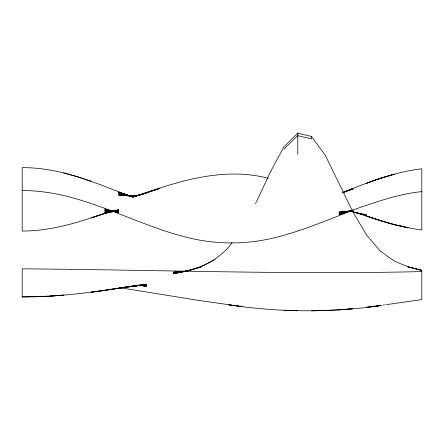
<?xml version="1.0" encoding="UTF-8"?>
<svg xmlns="http://www.w3.org/2000/svg" width="444" height="444" viewBox="0 0 444 444"><rect width="100%" height="100%" fill="white"/><g stroke="black" fill="none" stroke-linecap="round" stroke-linejoin="round"><path stroke-width="0.67" d="M256.449 201.765L270.23 172.305L284.005 146.703L297.785 133.133L311.566 136.486L325.347 155.456L352.902 211.899L366.683 235.192L380.464 251.237L394.239 261.061L408.019 266.838L421.8 270.374L421.8 299.561L386.369 304.662M255.489 203.585L256.127 202.37M232.04 242.64C221.506 257.359 204.895 266.628 187.551 270.99M284.005 148.995L297.785 135.642L311.566 138.95L311.566 136.486M215.112 259.529L201.332 266.555L187.551 270.773L173.771 273.676L187.551 270.773L201.332 267.077M342.885 192.53C368.298 182.04 394.344 172.139 421.8 168.753L421.8 229.953C402.952 227.572 384.587 222.394 366.683 216.145L380.464 220.463L353.557 212.027L366.683 215.468L352.902 211.971M342.885 192.579L352.902 188.966L342.885 192.568L352.902 188.561L342.885 192.468M352.902 210.151L339.122 214.541C366.372 205.883 393.068 194.466 421.8 191.619M140.31 194.949L132.434 196.559L146.215 193.257L132.434 196.892L146.215 192.99L159.995 188.361L132.434 197.33C175.991 182.129 221.761 166.245 268.259 178.26M141.619 194.6L132.434 196.331L136.369 195.782M187.551 270.762L173.771 273.321L187.551 270.884L173.771 273.01L187.551 271.062L173.771 272.716L187.551 271.217L173.771 272.422L187.551 271.328L173.771 272.117L187.551 271.401M132.434 286.358L146.215 284.576L121.279 287.718L146.215 284.338L118.653 288.239L132.434 286.252C95.948 291.974 59.213 297.069 22.2 296.936L22.2 268.842C155.4 269.78 288.589 274.781 421.8 271.578M137.684 195.593L138.994 195.41M346.342 211.716L339.122 212.726L352.902 210.528L339.122 213.359L352.902 210.312L339.122 213.964L352.902 210.179C325.73 220.724 298.784 232.367 270.23 238.722C243.035 244.766 214.58 244.233 187.551 237.557C131.901 223.843 80.986 190.315 22.2 190.57M347.652 211.533L352.902 210.795L339.122 212.06L344.638 211.677M133.811 196.143L118.653 195.149L132.434 196.165L138.994 195.338M380.464 305.422L381.773 305.25M383.089 305.084L385.053 304.834M380.464 305.627L366.683 307.259L380.464 305.65C330.236 312.837 279.048 312.404 228.888 304.873M132.434 286.302L146.215 284.782L133.811 286.053M372.882 306.26L374.259 306.105M376.329 305.877L377.705 305.727M132.434 286.191L146.215 284.948L133.811 285.925M339.122 309.829L352.902 308.724L339.122 309.845L311.566 310.85M111.078 211.572L104.878 212.021L118.653 211.377L104.878 211.4L114.519 211.61M112.454 211.472L118.653 211.022L104.878 212.571L118.653 210.623L104.878 213.003L118.653 210.173L104.878 213.292L111.438 211.56L91.098 217.849L104.878 213.298C78.211 222.549 50.71 231.108 22.2 231.052L22.2 167.638C59.829 167.399 94.877 182.573 129.304 195.915L118.653 192.074L129.931 195.959M49.761 296.137L63.536 295.143L49.761 296.131L22.2 296.919M129.809 195.982L118.653 192.391L131.779 196.392L118.653 192.874L132.434 196.398L118.653 193.501L132.434 196.254L118.653 194.267L132.434 196.165L136.569 195.898M346.015 211.577L352.902 211.094L341.88 211.311M133.811 285.942L146.215 285.087L137.257 285.364M132.434 196.143L136.569 195.865M133.811 285.775L135.192 285.714M137.257 285.62L146.215 285.209L137.257 285.475M132.434 196.165L133.811 196.165M346.703 211.383L352.902 211.394M137.257 285.398L146.215 285.409L138.633 285.276M116.589 211.655L118.653 211.699L110.39 211.128M137.257 285.287L146.215 285.509L139.322 285.248L146.215 286.047L139.322 285.248L146.215 285.614L140.704 285.27M284.005 310.295L297.785 310.783M109.008 211.033L104.878 210.75L118.653 212.01L104.878 210.106L118.653 212.304L104.878 209.513L118.653 212.604L104.878 209.007M139.322 285.242L146.215 285.881L140.015 285.259M229.548 304.795L232.173 305.106M233.483 305.261L235.453 305.494M237.418 305.727L238.733 305.883M240.698 306.116L242.013 306.271M351.593 211.488L352.902 211.66M138.339 285.237L146.215 286.252L138.994 285.309M228.888 304.717L201.332 300.827L121.279 287.94M228.888 304.861L242.668 306.699M352.902 211.977L366.683 214.702M421.8 270.374L408.019 266.899L421.8 270.39M63.536 172.855L77.317 176.695L91.098 181.263M297.785 133.133L297.785 154.462M380.464 178.294L366.683 183.194L380.464 178.31L394.239 174.215L380.464 178.31M118.653 209.657L112.748 211.261L118.653 209.657M132.434 286.08L104.878 290.243L132.434 286.08M104.878 290.326L91.098 292.185L104.878 290.365M408.019 227.678L394.239 224.636L380.464 220.54L394.239 224.636L408.019 227.678"/></g></svg>
